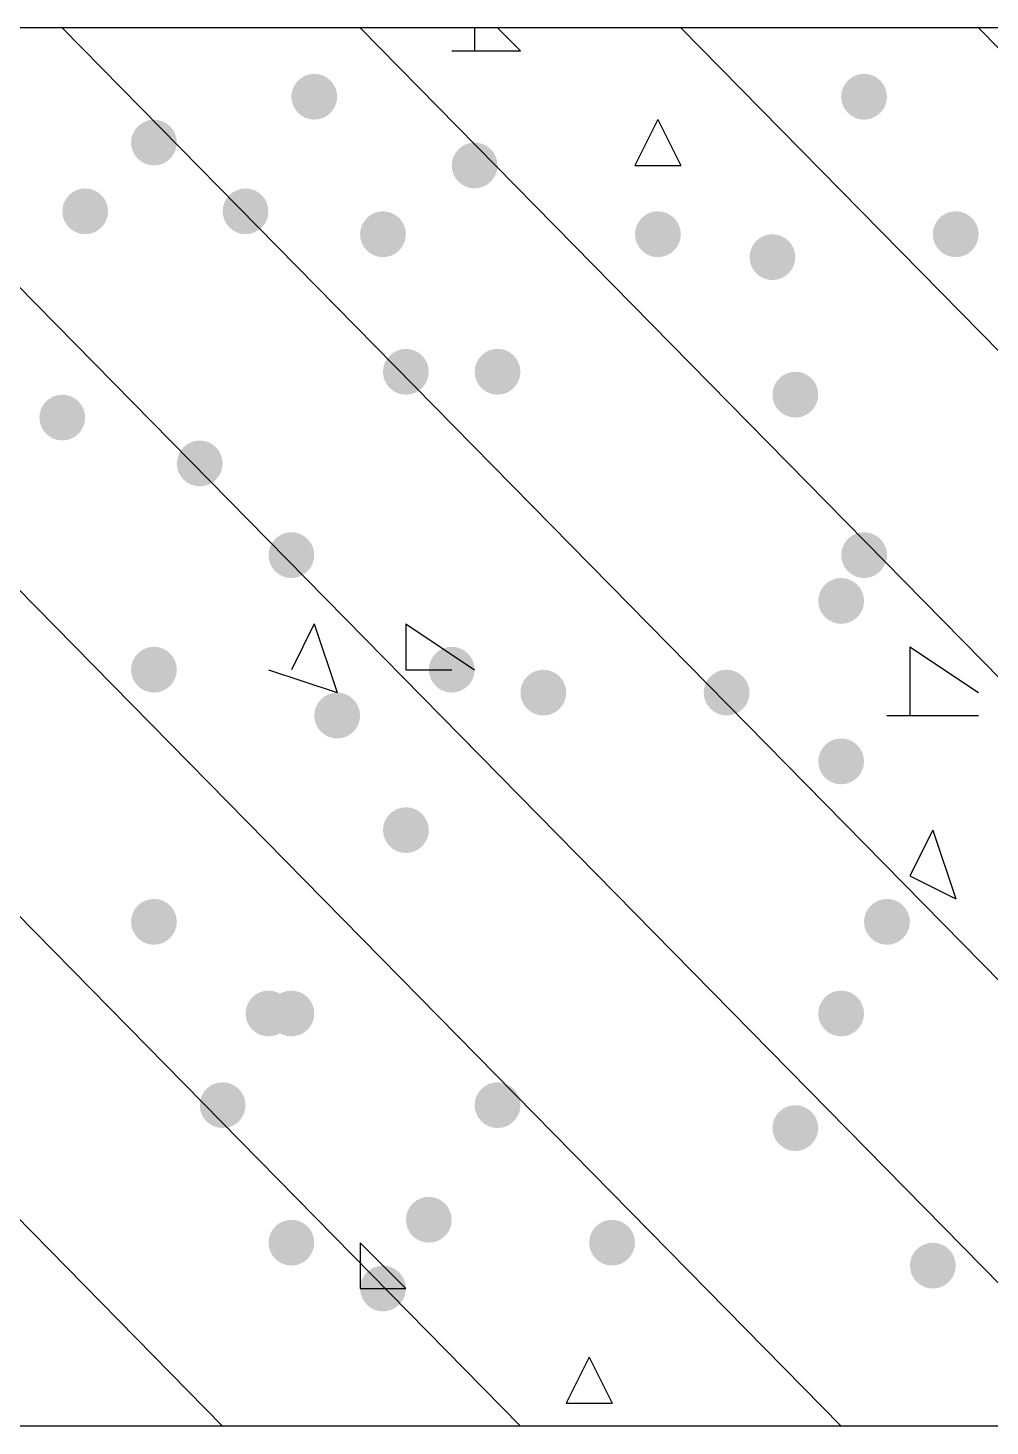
# Model space of a CAD drawing. Header units: inches. Extents: x 11 to 286, y 6 to 196.
# Drawn here: x 110.652 to 112.43, y 157.409 to 159.992 of the extents above; entities that cross this region are included whole.
import ezdxf

# ---------------------------------------------------------------- set-up
doc = ezdxf.new("R2010")
doc.units = ezdxf.units.IN
doc.header["$MEASUREMENT"] = 0
doc.layers.add('PDF_几何图形', color=7, linetype='Continuous')
doc.layers.add('PDF_实体填充', color=7, linetype='Continuous', true_color=0xffffff)

msp = doc.modelspace()

# ---------------------------------------------------------------- hatches: boundary and pattern name
at = {"layer": 'PDF_实体填充', "transparency": 33554559}
h = msp.add_hatch(color=7, dxfattribs=at)
edge = h.paths.add_edge_path(flags=0)
edge.add_spline(control_points=[(111.2238, 159.8648), (111.2238, 159.8415), (111.2047, 159.8224), (111.1814, 159.8224)], knot_values=[0, 0, 0, 0, 1, 1, 1, 1], degree=3, periodic=0)
edge.add_spline(control_points=[(111.1814, 159.8224), (111.1582, 159.8224), (111.1391, 159.8415), (111.1391, 159.8648)], knot_values=[0, 0, 0, 0, 1, 1, 1, 1], degree=3, periodic=0)
edge.add_line((111.1391, 159.8648), (111.1391, 159.8648))
edge.add_spline(control_points=[(111.1391, 159.8648), (111.1391, 159.8881), (111.1582, 159.9071), (111.1814, 159.9071)], knot_values=[0, 0, 0, 0, 1, 1, 1, 1], degree=3, periodic=0)
edge.add_spline(control_points=[(111.1814, 159.9071), (111.2047, 159.9071), (111.2238, 159.8881), (111.2238, 159.8648)], knot_values=[0, 0, 0, 0, 1, 1, 1, 1], degree=3, periodic=0)
edge.add_line((111.2238, 159.8648), (111.2238, 159.8648))
edge.add_line((111.2238, 159.8648), (111.2238, 159.8648))
h = msp.add_hatch(color=7, dxfattribs=at)
edge = h.paths.add_edge_path(flags=0)
edge.add_spline(control_points=[(112.2398, 159.8648), (112.2398, 159.8415), (112.2207, 159.8224), (112.1974, 159.8224)], knot_values=[0, 0, 0, 0, 1, 1, 1, 1], degree=3, periodic=0)
edge.add_spline(control_points=[(112.1974, 159.8224), (112.1742, 159.8224), (112.1551, 159.8415), (112.1551, 159.8648)], knot_values=[0, 0, 0, 0, 1, 1, 1, 1], degree=3, periodic=0)
edge.add_line((112.1551, 159.8648), (112.1551, 159.8648))
edge.add_spline(control_points=[(112.1551, 159.8648), (112.1551, 159.8881), (112.1742, 159.9071), (112.1974, 159.9071)], knot_values=[0, 0, 0, 0, 1, 1, 1, 1], degree=3, periodic=0)
edge.add_spline(control_points=[(112.1974, 159.9071), (112.2207, 159.9071), (112.2398, 159.8881), (112.2398, 159.8648)], knot_values=[0, 0, 0, 0, 1, 1, 1, 1], degree=3, periodic=0)
edge.add_line((112.2398, 159.8648), (112.2398, 159.8648))
edge.add_line((112.2398, 159.8648), (112.2398, 159.8648))
h = msp.add_hatch(color=7, dxfattribs=at)
edge = h.paths.add_edge_path(flags=0)
edge.add_spline(control_points=[(110.9274, 159.7801), (110.9274, 159.7568), (110.9084, 159.7378), (110.8851, 159.7378)], knot_values=[0, 0, 0, 0, 1, 1, 1, 1], degree=3, periodic=0)
edge.add_spline(control_points=[(110.8851, 159.7378), (110.8618, 159.7378), (110.8428, 159.7568), (110.8428, 159.7801)], knot_values=[0, 0, 0, 0, 1, 1, 1, 1], degree=3, periodic=0)
edge.add_line((110.8428, 159.7801), (110.8428, 159.7801))
edge.add_spline(control_points=[(110.8428, 159.7801), (110.8428, 159.8034), (110.8618, 159.8224), (110.8851, 159.8224)], knot_values=[0, 0, 0, 0, 1, 1, 1, 1], degree=3, periodic=0)
edge.add_spline(control_points=[(110.8851, 159.8224), (110.9084, 159.8224), (110.9274, 159.8034), (110.9274, 159.7801)], knot_values=[0, 0, 0, 0, 1, 1, 1, 1], degree=3, periodic=0)
edge.add_line((110.9274, 159.7801), (110.9274, 159.7801))
edge.add_line((110.9274, 159.7801), (110.9274, 159.7801))
h = msp.add_hatch(color=7, dxfattribs=at)
edge = h.paths.add_edge_path(flags=0)
edge.add_spline(control_points=[(111.5201, 159.7378), (111.5201, 159.7145), (111.5011, 159.6954), (111.4778, 159.6954)], knot_values=[0, 0, 0, 0, 1, 1, 1, 1], degree=3, periodic=0)
edge.add_spline(control_points=[(111.4778, 159.6954), (111.4545, 159.6954), (111.4354, 159.7145), (111.4354, 159.7378)], knot_values=[0, 0, 0, 0, 1, 1, 1, 1], degree=3, periodic=0)
edge.add_line((111.4354, 159.7378), (111.4354, 159.7378))
edge.add_spline(control_points=[(111.4354, 159.7378), (111.4354, 159.7611), (111.4545, 159.7801), (111.4778, 159.7801)], knot_values=[0, 0, 0, 0, 1, 1, 1, 1], degree=3, periodic=0)
edge.add_spline(control_points=[(111.4778, 159.7801), (111.5011, 159.7801), (111.5201, 159.7611), (111.5201, 159.7378)], knot_values=[0, 0, 0, 0, 1, 1, 1, 1], degree=3, periodic=0)
edge.add_line((111.5201, 159.7378), (111.5201, 159.7378))
edge.add_line((111.5201, 159.7378), (111.5201, 159.7378))
h = msp.add_hatch(color=7, dxfattribs=at)
edge = h.paths.add_edge_path(flags=0)
edge.add_spline(control_points=[(110.8004, 159.6531), (110.8004, 159.6298), (110.7814, 159.6108), (110.7581, 159.6108)], knot_values=[0, 0, 0, 0, 1, 1, 1, 1], degree=3, periodic=0)
edge.add_spline(control_points=[(110.7581, 159.6108), (110.7348, 159.6108), (110.7158, 159.6298), (110.7158, 159.6531)], knot_values=[0, 0, 0, 0, 1, 1, 1, 1], degree=3, periodic=0)
edge.add_line((110.7158, 159.6531), (110.7158, 159.6531))
edge.add_spline(control_points=[(110.7158, 159.6531), (110.7158, 159.6764), (110.7348, 159.6954), (110.7581, 159.6954)], knot_values=[0, 0, 0, 0, 1, 1, 1, 1], degree=3, periodic=0)
edge.add_spline(control_points=[(110.7581, 159.6954), (110.7814, 159.6954), (110.8004, 159.6764), (110.8004, 159.6531)], knot_values=[0, 0, 0, 0, 1, 1, 1, 1], degree=3, periodic=0)
edge.add_line((110.8004, 159.6531), (110.8004, 159.6531))
edge.add_line((110.8004, 159.6531), (110.8004, 159.6531))
h = msp.add_hatch(color=7, dxfattribs=at)
edge = h.paths.add_edge_path(flags=0)
edge.add_spline(control_points=[(111.0968, 159.6531), (111.0968, 159.6298), (111.0777, 159.6108), (111.0544, 159.6108)], knot_values=[0, 0, 0, 0, 1, 1, 1, 1], degree=3, periodic=0)
edge.add_spline(control_points=[(111.0544, 159.6108), (111.0312, 159.6108), (111.0121, 159.6298), (111.0121, 159.6531)], knot_values=[0, 0, 0, 0, 1, 1, 1, 1], degree=3, periodic=0)
edge.add_line((111.0121, 159.6531), (111.0121, 159.6531))
edge.add_spline(control_points=[(111.0121, 159.6531), (111.0121, 159.6764), (111.0312, 159.6954), (111.0544, 159.6954)], knot_values=[0, 0, 0, 0, 1, 1, 1, 1], degree=3, periodic=0)
edge.add_spline(control_points=[(111.0544, 159.6954), (111.0777, 159.6954), (111.0968, 159.6764), (111.0968, 159.6531)], knot_values=[0, 0, 0, 0, 1, 1, 1, 1], degree=3, periodic=0)
edge.add_line((111.0968, 159.6531), (111.0968, 159.6531))
edge.add_line((111.0968, 159.6531), (111.0968, 159.6531))
h = msp.add_hatch(color=7, dxfattribs=at)
edge = h.paths.add_edge_path(flags=0)
edge.add_spline(control_points=[(111.3508, 159.6108), (111.3508, 159.5875), (111.3317, 159.5684), (111.3084, 159.5684)], knot_values=[0, 0, 0, 0, 1, 1, 1, 1], degree=3, periodic=0)
edge.add_spline(control_points=[(111.3084, 159.5684), (111.2852, 159.5684), (111.2661, 159.5875), (111.2661, 159.6108)], knot_values=[0, 0, 0, 0, 1, 1, 1, 1], degree=3, periodic=0)
edge.add_line((111.2661, 159.6108), (111.2661, 159.6108))
edge.add_spline(control_points=[(111.2661, 159.6108), (111.2661, 159.6341), (111.2852, 159.6531), (111.3084, 159.6531)], knot_values=[0, 0, 0, 0, 1, 1, 1, 1], degree=3, periodic=0)
edge.add_spline(control_points=[(111.3084, 159.6531), (111.3317, 159.6531), (111.3508, 159.6341), (111.3508, 159.6108)], knot_values=[0, 0, 0, 0, 1, 1, 1, 1], degree=3, periodic=0)
edge.add_line((111.3508, 159.6108), (111.3508, 159.6108))
edge.add_line((111.3508, 159.6108), (111.3508, 159.6108))
h = msp.add_hatch(color=7, dxfattribs=at)
edge = h.paths.add_edge_path(flags=0)
edge.add_spline(control_points=[(111.8588, 159.6108), (111.8588, 159.5875), (111.8397, 159.5684), (111.8164, 159.5684)], knot_values=[0, 0, 0, 0, 1, 1, 1, 1], degree=3, periodic=0)
edge.add_spline(control_points=[(111.8164, 159.5684), (111.7932, 159.5684), (111.7741, 159.5875), (111.7741, 159.6108)], knot_values=[0, 0, 0, 0, 1, 1, 1, 1], degree=3, periodic=0)
edge.add_line((111.7741, 159.6108), (111.7741, 159.6108))
edge.add_spline(control_points=[(111.7741, 159.6108), (111.7741, 159.6341), (111.7932, 159.6531), (111.8164, 159.6531)], knot_values=[0, 0, 0, 0, 1, 1, 1, 1], degree=3, periodic=0)
edge.add_spline(control_points=[(111.8164, 159.6531), (111.8397, 159.6531), (111.8588, 159.6341), (111.8588, 159.6108)], knot_values=[0, 0, 0, 0, 1, 1, 1, 1], degree=3, periodic=0)
edge.add_line((111.8588, 159.6108), (111.8588, 159.6108))
edge.add_line((111.8588, 159.6108), (111.8588, 159.6108))
h = msp.add_hatch(color=7, dxfattribs=at)
edge = h.paths.add_edge_path(flags=0)
edge.add_spline(control_points=[(112.4091, 159.6108), (112.4091, 159.5875), (112.3901, 159.5684), (112.3668, 159.5684)], knot_values=[0, 0, 0, 0, 1, 1, 1, 1], degree=3, periodic=0)
edge.add_spline(control_points=[(112.3668, 159.5684), (112.3435, 159.5684), (112.3244, 159.5875), (112.3244, 159.6108)], knot_values=[0, 0, 0, 0, 1, 1, 1, 1], degree=3, periodic=0)
edge.add_line((112.3244, 159.6108), (112.3244, 159.6108))
edge.add_spline(control_points=[(112.3244, 159.6108), (112.3244, 159.6341), (112.3435, 159.6531), (112.3668, 159.6531)], knot_values=[0, 0, 0, 0, 1, 1, 1, 1], degree=3, periodic=0)
edge.add_spline(control_points=[(112.3668, 159.6531), (112.3901, 159.6531), (112.4091, 159.6341), (112.4091, 159.6108)], knot_values=[0, 0, 0, 0, 1, 1, 1, 1], degree=3, periodic=0)
edge.add_line((112.4091, 159.6108), (112.4091, 159.6108))
edge.add_line((112.4091, 159.6108), (112.4091, 159.6108))
h = msp.add_hatch(color=7, dxfattribs=at)
edge = h.paths.add_edge_path(flags=0)
edge.add_spline(control_points=[(112.0704, 159.5684), (112.0704, 159.5452), (112.0514, 159.5261), (112.0281, 159.5261)], knot_values=[0, 0, 0, 0, 1, 1, 1, 1], degree=3, periodic=0)
edge.add_spline(control_points=[(112.0281, 159.5261), (112.0048, 159.5261), (111.9858, 159.5452), (111.9858, 159.5684)], knot_values=[0, 0, 0, 0, 1, 1, 1, 1], degree=3, periodic=0)
edge.add_line((111.9858, 159.5684), (111.9858, 159.5684))
edge.add_spline(control_points=[(111.9858, 159.5684), (111.9858, 159.5917), (112.0048, 159.6108), (112.0281, 159.6108)], knot_values=[0, 0, 0, 0, 1, 1, 1, 1], degree=3, periodic=0)
edge.add_spline(control_points=[(112.0281, 159.6108), (112.0514, 159.6108), (112.0704, 159.5917), (112.0704, 159.5684)], knot_values=[0, 0, 0, 0, 1, 1, 1, 1], degree=3, periodic=0)
edge.add_line((112.0704, 159.5684), (112.0704, 159.5684))
edge.add_line((112.0704, 159.5684), (112.0704, 159.5684))
h = msp.add_hatch(color=7, dxfattribs=at)
edge = h.paths.add_edge_path(flags=0)
edge.add_spline(control_points=[(111.3931, 159.3568), (111.3931, 159.3335), (111.3741, 159.3144), (111.3508, 159.3144)], knot_values=[0, 0, 0, 0, 1, 1, 1, 1], degree=3, periodic=0)
edge.add_spline(control_points=[(111.3508, 159.3144), (111.3275, 159.3144), (111.3084, 159.3335), (111.3084, 159.3568)], knot_values=[0, 0, 0, 0, 1, 1, 1, 1], degree=3, periodic=0)
edge.add_line((111.3084, 159.3568), (111.3084, 159.3568))
edge.add_spline(control_points=[(111.3084, 159.3568), (111.3084, 159.3801), (111.3275, 159.3991), (111.3508, 159.3991)], knot_values=[0, 0, 0, 0, 1, 1, 1, 1], degree=3, periodic=0)
edge.add_spline(control_points=[(111.3508, 159.3991), (111.3741, 159.3991), (111.3931, 159.3801), (111.3931, 159.3568)], knot_values=[0, 0, 0, 0, 1, 1, 1, 1], degree=3, periodic=0)
edge.add_line((111.3931, 159.3568), (111.3931, 159.3568))
edge.add_line((111.3931, 159.3568), (111.3931, 159.3568))
h = msp.add_hatch(color=7, dxfattribs=at)
edge = h.paths.add_edge_path(flags=0)
edge.add_spline(control_points=[(111.5624, 159.3568), (111.5624, 159.3335), (111.5434, 159.3144), (111.5201, 159.3144)], knot_values=[0, 0, 0, 0, 1, 1, 1, 1], degree=3, periodic=0)
edge.add_spline(control_points=[(111.5201, 159.3144), (111.4968, 159.3144), (111.4778, 159.3335), (111.4778, 159.3568)], knot_values=[0, 0, 0, 0, 1, 1, 1, 1], degree=3, periodic=0)
edge.add_line((111.4778, 159.3568), (111.4778, 159.3568))
edge.add_spline(control_points=[(111.4778, 159.3568), (111.4778, 159.3801), (111.4968, 159.3991), (111.5201, 159.3991)], knot_values=[0, 0, 0, 0, 1, 1, 1, 1], degree=3, periodic=0)
edge.add_spline(control_points=[(111.5201, 159.3991), (111.5434, 159.3991), (111.5624, 159.3801), (111.5624, 159.3568)], knot_values=[0, 0, 0, 0, 1, 1, 1, 1], degree=3, periodic=0)
edge.add_line((111.5624, 159.3568), (111.5624, 159.3568))
edge.add_line((111.5624, 159.3568), (111.5624, 159.3568))
h = msp.add_hatch(color=7, dxfattribs=at)
edge = h.paths.add_edge_path(flags=0)
edge.add_spline(control_points=[(112.1128, 159.3144), (112.1128, 159.2912), (112.0937, 159.2721), (112.0704, 159.2721)], knot_values=[0, 0, 0, 0, 1, 1, 1, 1], degree=3, periodic=0)
edge.add_spline(control_points=[(112.0704, 159.2721), (112.0472, 159.2721), (112.0281, 159.2912), (112.0281, 159.3144)], knot_values=[0, 0, 0, 0, 1, 1, 1, 1], degree=3, periodic=0)
edge.add_line((112.0281, 159.3144), (112.0281, 159.3144))
edge.add_spline(control_points=[(112.0281, 159.3144), (112.0281, 159.3377), (112.0472, 159.3568), (112.0704, 159.3568)], knot_values=[0, 0, 0, 0, 1, 1, 1, 1], degree=3, periodic=0)
edge.add_spline(control_points=[(112.0704, 159.3568), (112.0937, 159.3568), (112.1128, 159.3377), (112.1128, 159.3144)], knot_values=[0, 0, 0, 0, 1, 1, 1, 1], degree=3, periodic=0)
edge.add_line((112.1128, 159.3144), (112.1128, 159.3144))
edge.add_line((112.1128, 159.3144), (112.1128, 159.3144))
h = msp.add_hatch(color=7, dxfattribs=at)
edge = h.paths.add_edge_path(flags=0)
edge.add_spline(control_points=[(110.7581, 159.2721), (110.7581, 159.2488), (110.7391, 159.2298), (110.7158, 159.2298)], knot_values=[0, 0, 0, 0, 1, 1, 1, 1], degree=3, periodic=0)
edge.add_spline(control_points=[(110.7158, 159.2298), (110.6925, 159.2298), (110.6734, 159.2488), (110.6734, 159.2721)], knot_values=[0, 0, 0, 0, 1, 1, 1, 1], degree=3, periodic=0)
edge.add_line((110.6734, 159.2721), (110.6734, 159.2721))
edge.add_spline(control_points=[(110.6734, 159.2721), (110.6734, 159.2954), (110.6925, 159.3144), (110.7158, 159.3144)], knot_values=[0, 0, 0, 0, 1, 1, 1, 1], degree=3, periodic=0)
edge.add_spline(control_points=[(110.7158, 159.3144), (110.7391, 159.3144), (110.7581, 159.2954), (110.7581, 159.2721)], knot_values=[0, 0, 0, 0, 1, 1, 1, 1], degree=3, periodic=0)
edge.add_line((110.7581, 159.2721), (110.7581, 159.2721))
edge.add_line((110.7581, 159.2721), (110.7581, 159.2721))
h = msp.add_hatch(color=7, dxfattribs=at)
edge = h.paths.add_edge_path(flags=0)
edge.add_spline(control_points=[(111.0121, 159.1874), (111.0121, 159.1642), (110.9931, 159.1451), (110.9698, 159.1451)], knot_values=[0, 0, 0, 0, 1, 1, 1, 1], degree=3, periodic=0)
edge.add_spline(control_points=[(110.9698, 159.1451), (110.9465, 159.1451), (110.9274, 159.1642), (110.9274, 159.1874)], knot_values=[0, 0, 0, 0, 1, 1, 1, 1], degree=3, periodic=0)
edge.add_line((110.9274, 159.1874), (110.9274, 159.1874))
edge.add_spline(control_points=[(110.9274, 159.1874), (110.9274, 159.2107), (110.9465, 159.2298), (110.9698, 159.2298)], knot_values=[0, 0, 0, 0, 1, 1, 1, 1], degree=3, periodic=0)
edge.add_spline(control_points=[(110.9698, 159.2298), (110.9931, 159.2298), (111.0121, 159.2107), (111.0121, 159.1874)], knot_values=[0, 0, 0, 0, 1, 1, 1, 1], degree=3, periodic=0)
edge.add_line((111.0121, 159.1874), (111.0121, 159.1874))
edge.add_line((111.0121, 159.1874), (111.0121, 159.1874))
h = msp.add_hatch(color=7, dxfattribs=at)
edge = h.paths.add_edge_path(flags=0)
edge.add_spline(control_points=[(111.1814, 159.0181), (111.1814, 158.9948), (111.1624, 158.9758), (111.1391, 158.9758)], knot_values=[0, 0, 0, 0, 1, 1, 1, 1], degree=3, periodic=0)
edge.add_spline(control_points=[(111.1391, 158.9758), (111.1158, 158.9758), (111.0968, 158.9948), (111.0968, 159.0181)], knot_values=[0, 0, 0, 0, 1, 1, 1, 1], degree=3, periodic=0)
edge.add_line((111.0968, 159.0181), (111.0968, 159.0181))
edge.add_spline(control_points=[(111.0968, 159.0181), (111.0968, 159.0414), (111.1158, 159.0604), (111.1391, 159.0604)], knot_values=[0, 0, 0, 0, 1, 1, 1, 1], degree=3, periodic=0)
edge.add_spline(control_points=[(111.1391, 159.0604), (111.1624, 159.0604), (111.1814, 159.0414), (111.1814, 159.0181)], knot_values=[0, 0, 0, 0, 1, 1, 1, 1], degree=3, periodic=0)
edge.add_line((111.1814, 159.0181), (111.1814, 159.0181))
edge.add_line((111.1814, 159.0181), (111.1814, 159.0181))
h = msp.add_hatch(color=7, dxfattribs=at)
edge = h.paths.add_edge_path(flags=0)
edge.add_spline(control_points=[(112.2398, 159.0181), (112.2398, 158.9948), (112.2207, 158.9758), (112.1974, 158.9758)], knot_values=[0, 0, 0, 0, 1, 1, 1, 1], degree=3, periodic=0)
edge.add_spline(control_points=[(112.1974, 158.9758), (112.1742, 158.9758), (112.1551, 158.9948), (112.1551, 159.0181)], knot_values=[0, 0, 0, 0, 1, 1, 1, 1], degree=3, periodic=0)
edge.add_line((112.1551, 159.0181), (112.1551, 159.0181))
edge.add_spline(control_points=[(112.1551, 159.0181), (112.1551, 159.0414), (112.1742, 159.0604), (112.1974, 159.0604)], knot_values=[0, 0, 0, 0, 1, 1, 1, 1], degree=3, periodic=0)
edge.add_spline(control_points=[(112.1974, 159.0604), (112.2207, 159.0604), (112.2398, 159.0414), (112.2398, 159.0181)], knot_values=[0, 0, 0, 0, 1, 1, 1, 1], degree=3, periodic=0)
edge.add_line((112.2398, 159.0181), (112.2398, 159.0181))
edge.add_line((112.2398, 159.0181), (112.2398, 159.0181))
h = msp.add_hatch(color=7, dxfattribs=at)
edge = h.paths.add_edge_path(flags=0)
edge.add_spline(control_points=[(112.1974, 158.9334), (112.1974, 158.9102), (112.1784, 158.8911), (112.1551, 158.8911)], knot_values=[0, 0, 0, 0, 1, 1, 1, 1], degree=3, periodic=0)
edge.add_spline(control_points=[(112.1551, 158.8911), (112.1318, 158.8911), (112.1128, 158.9102), (112.1128, 158.9334)], knot_values=[0, 0, 0, 0, 1, 1, 1, 1], degree=3, periodic=0)
edge.add_line((112.1128, 158.9334), (112.1128, 158.9334))
edge.add_spline(control_points=[(112.1128, 158.9334), (112.1128, 158.9567), (112.1318, 158.9758), (112.1551, 158.9758)], knot_values=[0, 0, 0, 0, 1, 1, 1, 1], degree=3, periodic=0)
edge.add_spline(control_points=[(112.1551, 158.9758), (112.1784, 158.9758), (112.1974, 158.9567), (112.1974, 158.9334)], knot_values=[0, 0, 0, 0, 1, 1, 1, 1], degree=3, periodic=0)
edge.add_line((112.1974, 158.9334), (112.1974, 158.9334))
edge.add_line((112.1974, 158.9334), (112.1974, 158.9334))
h = msp.add_hatch(color=7, dxfattribs=at)
edge = h.paths.add_edge_path(flags=0)
edge.add_spline(control_points=[(110.9274, 158.8064), (110.9274, 158.7832), (110.9084, 158.7641), (110.8851, 158.7641)], knot_values=[0, 0, 0, 0, 1, 1, 1, 1], degree=3, periodic=0)
edge.add_spline(control_points=[(110.8851, 158.7641), (110.8618, 158.7641), (110.8428, 158.7832), (110.8428, 158.8064)], knot_values=[0, 0, 0, 0, 1, 1, 1, 1], degree=3, periodic=0)
edge.add_line((110.8428, 158.8064), (110.8428, 158.8064))
edge.add_spline(control_points=[(110.8428, 158.8064), (110.8428, 158.8297), (110.8618, 158.8488), (110.8851, 158.8488)], knot_values=[0, 0, 0, 0, 1, 1, 1, 1], degree=3, periodic=0)
edge.add_spline(control_points=[(110.8851, 158.8488), (110.9084, 158.8488), (110.9274, 158.8297), (110.9274, 158.8064)], knot_values=[0, 0, 0, 0, 1, 1, 1, 1], degree=3, periodic=0)
edge.add_line((110.9274, 158.8064), (110.9274, 158.8064))
edge.add_line((110.9274, 158.8064), (110.9274, 158.8064))
h = msp.add_hatch(color=7, dxfattribs=at)
edge = h.paths.add_edge_path(flags=0)
edge.add_spline(control_points=[(111.4778, 158.8064), (111.4778, 158.7832), (111.4587, 158.7641), (111.4354, 158.7641)], knot_values=[0, 0, 0, 0, 1, 1, 1, 1], degree=3, periodic=0)
edge.add_spline(control_points=[(111.4354, 158.7641), (111.4122, 158.7641), (111.3931, 158.7832), (111.3931, 158.8064)], knot_values=[0, 0, 0, 0, 1, 1, 1, 1], degree=3, periodic=0)
edge.add_line((111.3931, 158.8064), (111.3931, 158.8064))
edge.add_spline(control_points=[(111.3931, 158.8064), (111.3931, 158.8297), (111.4122, 158.8488), (111.4354, 158.8488)], knot_values=[0, 0, 0, 0, 1, 1, 1, 1], degree=3, periodic=0)
edge.add_spline(control_points=[(111.4354, 158.8488), (111.4587, 158.8488), (111.4778, 158.8297), (111.4778, 158.8064)], knot_values=[0, 0, 0, 0, 1, 1, 1, 1], degree=3, periodic=0)
edge.add_line((111.4778, 158.8064), (111.4778, 158.8064))
edge.add_line((111.4778, 158.8064), (111.4778, 158.8064))
h = msp.add_hatch(color=7, dxfattribs=at)
edge = h.paths.add_edge_path(flags=0)
edge.add_spline(control_points=[(111.6471, 158.7641), (111.6471, 158.7408), (111.6281, 158.7218), (111.6048, 158.7218)], knot_values=[0, 0, 0, 0, 1, 1, 1, 1], degree=3, periodic=0)
edge.add_spline(control_points=[(111.6048, 158.7218), (111.5815, 158.7218), (111.5624, 158.7408), (111.5624, 158.7641)], knot_values=[0, 0, 0, 0, 1, 1, 1, 1], degree=3, periodic=0)
edge.add_line((111.5624, 158.7641), (111.5624, 158.7641))
edge.add_spline(control_points=[(111.5624, 158.7641), (111.5624, 158.7874), (111.5815, 158.8064), (111.6048, 158.8064)], knot_values=[0, 0, 0, 0, 1, 1, 1, 1], degree=3, periodic=0)
edge.add_spline(control_points=[(111.6048, 158.8064), (111.6281, 158.8064), (111.6471, 158.7874), (111.6471, 158.7641)], knot_values=[0, 0, 0, 0, 1, 1, 1, 1], degree=3, periodic=0)
edge.add_line((111.6471, 158.7641), (111.6471, 158.7641))
edge.add_line((111.6471, 158.7641), (111.6471, 158.7641))
h = msp.add_hatch(color=7, dxfattribs=at)
edge = h.paths.add_edge_path(flags=0)
edge.add_spline(control_points=[(111.9858, 158.7641), (111.9858, 158.7408), (111.9667, 158.7218), (111.9434, 158.7218)], knot_values=[0, 0, 0, 0, 1, 1, 1, 1], degree=3, periodic=0)
edge.add_spline(control_points=[(111.9434, 158.7218), (111.9202, 158.7218), (111.9011, 158.7408), (111.9011, 158.7641)], knot_values=[0, 0, 0, 0, 1, 1, 1, 1], degree=3, periodic=0)
edge.add_line((111.9011, 158.7641), (111.9011, 158.7641))
edge.add_spline(control_points=[(111.9011, 158.7641), (111.9011, 158.7874), (111.9202, 158.8064), (111.9434, 158.8064)], knot_values=[0, 0, 0, 0, 1, 1, 1, 1], degree=3, periodic=0)
edge.add_spline(control_points=[(111.9434, 158.8064), (111.9667, 158.8064), (111.9858, 158.7874), (111.9858, 158.7641)], knot_values=[0, 0, 0, 0, 1, 1, 1, 1], degree=3, periodic=0)
edge.add_line((111.9858, 158.7641), (111.9858, 158.7641))
edge.add_line((111.9858, 158.7641), (111.9858, 158.7641))
h = msp.add_hatch(color=7, dxfattribs=at)
edge = h.paths.add_edge_path(flags=0)
edge.add_spline(control_points=[(111.2661, 158.7218), (111.2661, 158.6985), (111.2471, 158.6794), (111.2238, 158.6794)], knot_values=[0, 0, 0, 0, 1, 1, 1, 1], degree=3, periodic=0)
edge.add_spline(control_points=[(111.2238, 158.6794), (111.2005, 158.6794), (111.1814, 158.6985), (111.1814, 158.7218)], knot_values=[0, 0, 0, 0, 1, 1, 1, 1], degree=3, periodic=0)
edge.add_line((111.1814, 158.7218), (111.1814, 158.7218))
edge.add_spline(control_points=[(111.1814, 158.7218), (111.1814, 158.7451), (111.2005, 158.7641), (111.2238, 158.7641)], knot_values=[0, 0, 0, 0, 1, 1, 1, 1], degree=3, periodic=0)
edge.add_spline(control_points=[(111.2238, 158.7641), (111.2471, 158.7641), (111.2661, 158.7451), (111.2661, 158.7218)], knot_values=[0, 0, 0, 0, 1, 1, 1, 1], degree=3, periodic=0)
edge.add_line((111.2661, 158.7218), (111.2661, 158.7218))
edge.add_line((111.2661, 158.7218), (111.2661, 158.7218))
h = msp.add_hatch(color=7, dxfattribs=at)
edge = h.paths.add_edge_path(flags=0)
edge.add_spline(control_points=[(112.1974, 158.6371), (112.1974, 158.6138), (112.1784, 158.5948), (112.1551, 158.5948)], knot_values=[0, 0, 0, 0, 1, 1, 1, 1], degree=3, periodic=0)
edge.add_spline(control_points=[(112.1551, 158.5948), (112.1318, 158.5948), (112.1128, 158.6138), (112.1128, 158.6371)], knot_values=[0, 0, 0, 0, 1, 1, 1, 1], degree=3, periodic=0)
edge.add_line((112.1128, 158.6371), (112.1128, 158.6371))
edge.add_spline(control_points=[(112.1128, 158.6371), (112.1128, 158.6604), (112.1318, 158.6794), (112.1551, 158.6794)], knot_values=[0, 0, 0, 0, 1, 1, 1, 1], degree=3, periodic=0)
edge.add_spline(control_points=[(112.1551, 158.6794), (112.1784, 158.6794), (112.1974, 158.6604), (112.1974, 158.6371)], knot_values=[0, 0, 0, 0, 1, 1, 1, 1], degree=3, periodic=0)
edge.add_line((112.1974, 158.6371), (112.1974, 158.6371))
edge.add_line((112.1974, 158.6371), (112.1974, 158.6371))
h = msp.add_hatch(color=7, dxfattribs=at)
edge = h.paths.add_edge_path(flags=0)
edge.add_spline(control_points=[(111.3931, 158.5101), (111.3931, 158.4868), (111.3741, 158.4678), (111.3508, 158.4678)], knot_values=[0, 0, 0, 0, 1, 1, 1, 1], degree=3, periodic=0)
edge.add_spline(control_points=[(111.3508, 158.4678), (111.3275, 158.4678), (111.3084, 158.4868), (111.3084, 158.5101)], knot_values=[0, 0, 0, 0, 1, 1, 1, 1], degree=3, periodic=0)
edge.add_line((111.3084, 158.5101), (111.3084, 158.5101))
edge.add_spline(control_points=[(111.3084, 158.5101), (111.3084, 158.5334), (111.3275, 158.5524), (111.3508, 158.5524)], knot_values=[0, 0, 0, 0, 1, 1, 1, 1], degree=3, periodic=0)
edge.add_spline(control_points=[(111.3508, 158.5524), (111.3741, 158.5524), (111.3931, 158.5334), (111.3931, 158.5101)], knot_values=[0, 0, 0, 0, 1, 1, 1, 1], degree=3, periodic=0)
edge.add_line((111.3931, 158.5101), (111.3931, 158.5101))
edge.add_line((111.3931, 158.5101), (111.3931, 158.5101))
h = msp.add_hatch(color=7, dxfattribs=at)
edge = h.paths.add_edge_path(flags=0)
edge.add_spline(control_points=[(110.9274, 158.3408), (110.9274, 158.3175), (110.9084, 158.2984), (110.8851, 158.2984)], knot_values=[0, 0, 0, 0, 1, 1, 1, 1], degree=3, periodic=0)
edge.add_spline(control_points=[(110.8851, 158.2984), (110.8618, 158.2984), (110.8428, 158.3175), (110.8428, 158.3408)], knot_values=[0, 0, 0, 0, 1, 1, 1, 1], degree=3, periodic=0)
edge.add_line((110.8428, 158.3408), (110.8428, 158.3408))
edge.add_spline(control_points=[(110.8428, 158.3408), (110.8428, 158.3641), (110.8618, 158.3831), (110.8851, 158.3831)], knot_values=[0, 0, 0, 0, 1, 1, 1, 1], degree=3, periodic=0)
edge.add_spline(control_points=[(110.8851, 158.3831), (110.9084, 158.3831), (110.9274, 158.3641), (110.9274, 158.3408)], knot_values=[0, 0, 0, 0, 1, 1, 1, 1], degree=3, periodic=0)
edge.add_line((110.9274, 158.3408), (110.9274, 158.3408))
edge.add_line((110.9274, 158.3408), (110.9274, 158.3408))
h = msp.add_hatch(color=7, dxfattribs=at)
edge = h.paths.add_edge_path(flags=0)
edge.add_spline(control_points=[(112.2821, 158.3408), (112.2821, 158.3175), (112.2631, 158.2984), (112.2398, 158.2984)], knot_values=[0, 0, 0, 0, 1, 1, 1, 1], degree=3, periodic=0)
edge.add_spline(control_points=[(112.2398, 158.2984), (112.2165, 158.2984), (112.1974, 158.3175), (112.1974, 158.3408)], knot_values=[0, 0, 0, 0, 1, 1, 1, 1], degree=3, periodic=0)
edge.add_line((112.1974, 158.3408), (112.1974, 158.3408))
edge.add_spline(control_points=[(112.1974, 158.3408), (112.1974, 158.3641), (112.2165, 158.3831), (112.2398, 158.3831)], knot_values=[0, 0, 0, 0, 1, 1, 1, 1], degree=3, periodic=0)
edge.add_spline(control_points=[(112.2398, 158.3831), (112.2631, 158.3831), (112.2821, 158.3641), (112.2821, 158.3408)], knot_values=[0, 0, 0, 0, 1, 1, 1, 1], degree=3, periodic=0)
edge.add_line((112.2821, 158.3408), (112.2821, 158.3408))
edge.add_line((112.2821, 158.3408), (112.2821, 158.3408))
h = msp.add_hatch(color=7, dxfattribs=at)
edge = h.paths.add_edge_path(flags=0)
edge.add_spline(control_points=[(111.1391, 158.1714), (111.1391, 158.1482), (111.1201, 158.1291), (111.0968, 158.1291)], knot_values=[0, 0, 0, 0, 1, 1, 1, 1], degree=3, periodic=0)
edge.add_spline(control_points=[(111.0968, 158.1291), (111.0735, 158.1291), (111.0544, 158.1482), (111.0544, 158.1714)], knot_values=[0, 0, 0, 0, 1, 1, 1, 1], degree=3, periodic=0)
edge.add_line((111.0544, 158.1714), (111.0544, 158.1714))
edge.add_spline(control_points=[(111.0544, 158.1714), (111.0544, 158.1947), (111.0735, 158.2138), (111.0968, 158.2138)], knot_values=[0, 0, 0, 0, 1, 1, 1, 1], degree=3, periodic=0)
edge.add_spline(control_points=[(111.0968, 158.2138), (111.1201, 158.2138), (111.1391, 158.1947), (111.1391, 158.1714)], knot_values=[0, 0, 0, 0, 1, 1, 1, 1], degree=3, periodic=0)
edge.add_line((111.1391, 158.1714), (111.1391, 158.1714))
edge.add_line((111.1391, 158.1714), (111.1391, 158.1714))
h = msp.add_hatch(color=7, dxfattribs=at)
edge = h.paths.add_edge_path(flags=0)
edge.add_spline(control_points=[(111.1814, 158.1714), (111.1814, 158.1482), (111.1624, 158.1291), (111.1391, 158.1291)], knot_values=[0, 0, 0, 0, 1, 1, 1, 1], degree=3, periodic=0)
edge.add_spline(control_points=[(111.1391, 158.1291), (111.1158, 158.1291), (111.0968, 158.1482), (111.0968, 158.1714)], knot_values=[0, 0, 0, 0, 1, 1, 1, 1], degree=3, periodic=0)
edge.add_line((111.0968, 158.1714), (111.0968, 158.1714))
edge.add_spline(control_points=[(111.0968, 158.1714), (111.0968, 158.1947), (111.1158, 158.2138), (111.1391, 158.2138)], knot_values=[0, 0, 0, 0, 1, 1, 1, 1], degree=3, periodic=0)
edge.add_spline(control_points=[(111.1391, 158.2138), (111.1624, 158.2138), (111.1814, 158.1947), (111.1814, 158.1714)], knot_values=[0, 0, 0, 0, 1, 1, 1, 1], degree=3, periodic=0)
edge.add_line((111.1814, 158.1714), (111.1814, 158.1714))
edge.add_line((111.1814, 158.1714), (111.1814, 158.1714))
h = msp.add_hatch(color=7, dxfattribs=at)
edge = h.paths.add_edge_path(flags=0)
edge.add_spline(control_points=[(112.1974, 158.1714), (112.1974, 158.1482), (112.1784, 158.1291), (112.1551, 158.1291)], knot_values=[0, 0, 0, 0, 1, 1, 1, 1], degree=3, periodic=0)
edge.add_spline(control_points=[(112.1551, 158.1291), (112.1318, 158.1291), (112.1128, 158.1482), (112.1128, 158.1714)], knot_values=[0, 0, 0, 0, 1, 1, 1, 1], degree=3, periodic=0)
edge.add_line((112.1128, 158.1714), (112.1128, 158.1714))
edge.add_spline(control_points=[(112.1128, 158.1714), (112.1128, 158.1947), (112.1318, 158.2138), (112.1551, 158.2138)], knot_values=[0, 0, 0, 0, 1, 1, 1, 1], degree=3, periodic=0)
edge.add_spline(control_points=[(112.1551, 158.2138), (112.1784, 158.2138), (112.1974, 158.1947), (112.1974, 158.1714)], knot_values=[0, 0, 0, 0, 1, 1, 1, 1], degree=3, periodic=0)
edge.add_line((112.1974, 158.1714), (112.1974, 158.1714))
edge.add_line((112.1974, 158.1714), (112.1974, 158.1714))
h = msp.add_hatch(color=7, dxfattribs=at)
edge = h.paths.add_edge_path(flags=0)
edge.add_spline(control_points=[(111.0544, 158.0021), (111.0544, 157.9788), (111.0354, 157.9598), (111.0121, 157.9598)], knot_values=[0, 0, 0, 0, 1, 1, 1, 1], degree=3, periodic=0)
edge.add_spline(control_points=[(111.0121, 157.9598), (110.9888, 157.9598), (110.9698, 157.9788), (110.9698, 158.0021)], knot_values=[0, 0, 0, 0, 1, 1, 1, 1], degree=3, periodic=0)
edge.add_line((110.9698, 158.0021), (110.9698, 158.0021))
edge.add_spline(control_points=[(110.9698, 158.0021), (110.9698, 158.0254), (110.9888, 158.0444), (111.0121, 158.0444)], knot_values=[0, 0, 0, 0, 1, 1, 1, 1], degree=3, periodic=0)
edge.add_spline(control_points=[(111.0121, 158.0444), (111.0354, 158.0444), (111.0544, 158.0254), (111.0544, 158.0021)], knot_values=[0, 0, 0, 0, 1, 1, 1, 1], degree=3, periodic=0)
edge.add_line((111.0544, 158.0021), (111.0544, 158.0021))
edge.add_line((111.0544, 158.0021), (111.0544, 158.0021))
h = msp.add_hatch(color=7, dxfattribs=at)
edge = h.paths.add_edge_path(flags=0)
edge.add_spline(control_points=[(111.5624, 158.0021), (111.5624, 157.9788), (111.5434, 157.9598), (111.5201, 157.9598)], knot_values=[0, 0, 0, 0, 1, 1, 1, 1], degree=3, periodic=0)
edge.add_spline(control_points=[(111.5201, 157.9598), (111.4968, 157.9598), (111.4778, 157.9788), (111.4778, 158.0021)], knot_values=[0, 0, 0, 0, 1, 1, 1, 1], degree=3, periodic=0)
edge.add_line((111.4778, 158.0021), (111.4778, 158.0021))
edge.add_spline(control_points=[(111.4778, 158.0021), (111.4778, 158.0254), (111.4968, 158.0444), (111.5201, 158.0444)], knot_values=[0, 0, 0, 0, 1, 1, 1, 1], degree=3, periodic=0)
edge.add_spline(control_points=[(111.5201, 158.0444), (111.5434, 158.0444), (111.5624, 158.0254), (111.5624, 158.0021)], knot_values=[0, 0, 0, 0, 1, 1, 1, 1], degree=3, periodic=0)
edge.add_line((111.5624, 158.0021), (111.5624, 158.0021))
edge.add_line((111.5624, 158.0021), (111.5624, 158.0021))
h = msp.add_hatch(color=7, dxfattribs=at)
edge = h.paths.add_edge_path(flags=0)
edge.add_spline(control_points=[(112.1128, 157.9598), (112.1128, 157.9365), (112.0937, 157.9174), (112.0704, 157.9174)], knot_values=[0, 0, 0, 0, 1, 1, 1, 1], degree=3, periodic=0)
edge.add_spline(control_points=[(112.0704, 157.9174), (112.0472, 157.9174), (112.0281, 157.9365), (112.0281, 157.9598)], knot_values=[0, 0, 0, 0, 1, 1, 1, 1], degree=3, periodic=0)
edge.add_line((112.0281, 157.9598), (112.0281, 157.9598))
edge.add_spline(control_points=[(112.0281, 157.9598), (112.0281, 157.9831), (112.0472, 158.0021), (112.0704, 158.0021)], knot_values=[0, 0, 0, 0, 1, 1, 1, 1], degree=3, periodic=0)
edge.add_spline(control_points=[(112.0704, 158.0021), (112.0937, 158.0021), (112.1128, 157.9831), (112.1128, 157.9598)], knot_values=[0, 0, 0, 0, 1, 1, 1, 1], degree=3, periodic=0)
edge.add_line((112.1128, 157.9598), (112.1128, 157.9598))
edge.add_line((112.1128, 157.9598), (112.1128, 157.9598))
h = msp.add_hatch(color=7, dxfattribs=at)
edge = h.paths.add_edge_path(flags=0)
edge.add_spline(control_points=[(111.4354, 157.7904), (111.4354, 157.7672), (111.4164, 157.7481), (111.3931, 157.7481)], knot_values=[0, 0, 0, 0, 1, 1, 1, 1], degree=3, periodic=0)
edge.add_spline(control_points=[(111.3931, 157.7481), (111.3698, 157.7481), (111.3508, 157.7672), (111.3508, 157.7904)], knot_values=[0, 0, 0, 0, 1, 1, 1, 1], degree=3, periodic=0)
edge.add_line((111.3508, 157.7904), (111.3508, 157.7904))
edge.add_spline(control_points=[(111.3508, 157.7904), (111.3508, 157.8137), (111.3698, 157.8328), (111.3931, 157.8328)], knot_values=[0, 0, 0, 0, 1, 1, 1, 1], degree=3, periodic=0)
edge.add_spline(control_points=[(111.3931, 157.8328), (111.4164, 157.8328), (111.4354, 157.8137), (111.4354, 157.7904)], knot_values=[0, 0, 0, 0, 1, 1, 1, 1], degree=3, periodic=0)
edge.add_line((111.4354, 157.7904), (111.4354, 157.7904))
edge.add_line((111.4354, 157.7904), (111.4354, 157.7904))
h = msp.add_hatch(color=7, dxfattribs=at)
edge = h.paths.add_edge_path(flags=0)
edge.add_spline(control_points=[(111.1814, 157.7481), (111.1814, 157.7248), (111.1624, 157.7058), (111.1391, 157.7058)], knot_values=[0, 0, 0, 0, 1, 1, 1, 1], degree=3, periodic=0)
edge.add_spline(control_points=[(111.1391, 157.7058), (111.1158, 157.7058), (111.0968, 157.7248), (111.0968, 157.7481)], knot_values=[0, 0, 0, 0, 1, 1, 1, 1], degree=3, periodic=0)
edge.add_line((111.0968, 157.7481), (111.0968, 157.7481))
edge.add_spline(control_points=[(111.0968, 157.7481), (111.0968, 157.7714), (111.1158, 157.7904), (111.1391, 157.7904)], knot_values=[0, 0, 0, 0, 1, 1, 1, 1], degree=3, periodic=0)
edge.add_spline(control_points=[(111.1391, 157.7904), (111.1624, 157.7904), (111.1814, 157.7714), (111.1814, 157.7481)], knot_values=[0, 0, 0, 0, 1, 1, 1, 1], degree=3, periodic=0)
edge.add_line((111.1814, 157.7481), (111.1814, 157.7481))
edge.add_line((111.1814, 157.7481), (111.1814, 157.7481))
h = msp.add_hatch(color=7, dxfattribs=at)
edge = h.paths.add_edge_path(flags=0)
edge.add_spline(control_points=[(111.7741, 157.7481), (111.7741, 157.7248), (111.7551, 157.7058), (111.7318, 157.7058)], knot_values=[0, 0, 0, 0, 1, 1, 1, 1], degree=3, periodic=0)
edge.add_spline(control_points=[(111.7318, 157.7058), (111.7085, 157.7058), (111.6894, 157.7248), (111.6894, 157.7481)], knot_values=[0, 0, 0, 0, 1, 1, 1, 1], degree=3, periodic=0)
edge.add_line((111.6894, 157.7481), (111.6894, 157.7481))
edge.add_spline(control_points=[(111.6894, 157.7481), (111.6894, 157.7714), (111.7085, 157.7904), (111.7318, 157.7904)], knot_values=[0, 0, 0, 0, 1, 1, 1, 1], degree=3, periodic=0)
edge.add_spline(control_points=[(111.7318, 157.7904), (111.7551, 157.7904), (111.7741, 157.7714), (111.7741, 157.7481)], knot_values=[0, 0, 0, 0, 1, 1, 1, 1], degree=3, periodic=0)
edge.add_line((111.7741, 157.7481), (111.7741, 157.7481))
edge.add_line((111.7741, 157.7481), (111.7741, 157.7481))
h = msp.add_hatch(color=7, dxfattribs=at)
edge = h.paths.add_edge_path(flags=0)
edge.add_spline(control_points=[(112.3668, 157.7058), (112.3668, 157.6825), (112.3477, 157.6634), (112.3244, 157.6634)], knot_values=[0, 0, 0, 0, 1, 1, 1, 1], degree=3, periodic=0)
edge.add_spline(control_points=[(112.3244, 157.6634), (112.3012, 157.6634), (112.2821, 157.6825), (112.2821, 157.7058)], knot_values=[0, 0, 0, 0, 1, 1, 1, 1], degree=3, periodic=0)
edge.add_line((112.2821, 157.7058), (112.2821, 157.7058))
edge.add_spline(control_points=[(112.2821, 157.7058), (112.2821, 157.7291), (112.3012, 157.7481), (112.3244, 157.7481)], knot_values=[0, 0, 0, 0, 1, 1, 1, 1], degree=3, periodic=0)
edge.add_spline(control_points=[(112.3244, 157.7481), (112.3477, 157.7481), (112.3668, 157.7291), (112.3668, 157.7058)], knot_values=[0, 0, 0, 0, 1, 1, 1, 1], degree=3, periodic=0)
edge.add_line((112.3668, 157.7058), (112.3668, 157.7058))
edge.add_line((112.3668, 157.7058), (112.3668, 157.7058))
h = msp.add_hatch(color=7, dxfattribs=at)
edge = h.paths.add_edge_path(flags=0)
edge.add_spline(control_points=[(111.3508, 157.6634), (111.3508, 157.6402), (111.3317, 157.6211), (111.3084, 157.6211)], knot_values=[0, 0, 0, 0, 1, 1, 1, 1], degree=3, periodic=0)
edge.add_spline(control_points=[(111.3084, 157.6211), (111.2852, 157.6211), (111.2661, 157.6402), (111.2661, 157.6634)], knot_values=[0, 0, 0, 0, 1, 1, 1, 1], degree=3, periodic=0)
edge.add_line((111.2661, 157.6634), (111.2661, 157.6634))
edge.add_spline(control_points=[(111.2661, 157.6634), (111.2661, 157.6867), (111.2852, 157.7058), (111.3084, 157.7058)], knot_values=[0, 0, 0, 0, 1, 1, 1, 1], degree=3, periodic=0)
edge.add_spline(control_points=[(111.3084, 157.7058), (111.3317, 157.7058), (111.3508, 157.6867), (111.3508, 157.6634)], knot_values=[0, 0, 0, 0, 1, 1, 1, 1], degree=3, periodic=0)
edge.add_line((111.3508, 157.6634), (111.3508, 157.6634))
edge.add_line((111.3508, 157.6634), (111.3508, 157.6634))

# ---------------------------------------------------------------- linework, layer by layer
at = {"layer": 'PDF_几何图形'}
for p, q in [((117.4891, 159.9918), (66.0964, 159.9918)), ((108.4721, 159.9918), (111.0121, 157.4094)), ((109.0224, 159.9918), (111.5624, 157.4094)), ((109.6151, 159.9918), (112.1551, 157.4094)), ((110.1654, 159.9918), (112.7054, 157.4094)), ((110.7158, 159.9918), (113.2558, 157.4094)), ((111.2661, 159.9918), (113.8061, 157.4094)), ((111.4778, 159.9918), (111.4778, 159.9494)), ((111.5201, 159.9918), (111.5624, 159.9494)), ((111.8588, 159.9918), (114.3988, 157.4094)), ((112.4091, 159.9918), (114.9491, 157.4094)), ((111.4354, 159.9494), (111.5624, 159.9494)), ((111.8164, 159.8224), (111.7741, 159.7378)), ((111.8164, 159.8224), (111.8588, 159.7378)), ((111.7741, 159.7378), (111.8588, 159.7378)), ((111.1814, 158.8911), (111.1391, 158.8064)), ((111.1814, 158.8911), (111.2238, 158.7641)), ((111.3508, 158.8911), (111.4778, 158.8064)), ((111.3508, 158.8911), (111.3508, 158.8064)), ((112.2821, 158.8488), (112.4091, 158.7641)), ((112.2821, 158.8488), (112.2821, 158.7218)), ((111.0968, 158.8064), (111.2238, 158.7641)), ((111.3508, 158.8064), (111.4354, 158.8064)), ((112.2398, 158.7218), (112.4091, 158.7218)), ((112.3244, 158.5101), (112.2821, 158.4254)), ((112.3244, 158.5101), (112.3668, 158.3831)), ((112.2821, 158.4254), (112.3668, 158.3831)), ((111.2661, 157.7481), (111.3508, 157.6634)), ((111.2661, 157.7481), (111.2661, 157.6634)), ((111.2661, 157.6634), (111.3508, 157.6634)), ((111.6894, 157.5364), (111.6471, 157.4518)), ((111.6894, 157.5364), (111.7318, 157.4518)), ((111.6471, 157.4518), (111.7318, 157.4518)), ((117.4891, 157.4094), (68.6788, 157.4094))]:
    msp.add_line(p, q, dxfattribs=at)

doc.saveas('drawing.dxf')
